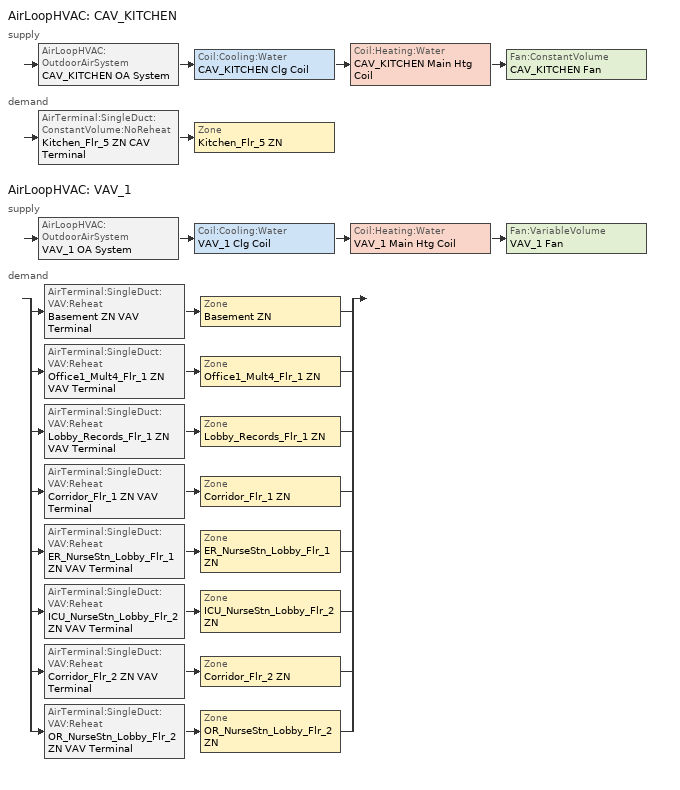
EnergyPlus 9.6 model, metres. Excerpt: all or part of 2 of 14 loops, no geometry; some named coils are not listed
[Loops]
AirLoopHVAC 'CAV_KITCHEN'
 supply: AirLoopHVAC:OutdoorAirSystem 'CAV_KITCHEN OA System' > Coil:Cooling:Water 'CAV_KITCHEN Clg Coil' > Coil:Heating:Water 'CAV_KITCHEN Main Htg Coil' > Fan:ConstantVolume 'CAV_KITCHEN Fan'
 demand: AirTerminal:SingleDuct:ConstantVolume:NoReheat 'Kitchen_Flr_5 ZN CAV Terminal' > Zone 'Kitchen_Flr_5 ZN'
AirLoopHVAC 'VAV_1'
 supply: AirLoopHVAC:OutdoorAirSystem 'VAV_1 OA System' > Coil:Cooling:Water 'VAV_1 Clg Coil' > Coil:Heating:Water 'VAV_1 Main Htg Coil' > Fan:VariableVolume 'VAV_1 Fan'
 demand: split
  | AirTerminal:SingleDuct:VAV:Reheat 'Basement ZN VAV Terminal' > Zone 'Basement ZN'
  | AirTerminal:SingleDuct:VAV:Reheat 'Office1_Mult4_Flr_1 ZN VAV Terminal' > Zone 'Office1_Mult4_Flr_1 ZN'
  | AirTerminal:SingleDuct:VAV:Reheat 'Lobby_Records_Flr_1 ZN VAV Terminal' > Zone 'Lobby_Records_Flr_1 ZN'
  | AirTerminal:SingleDuct:VAV:Reheat 'Corridor_Flr_1 ZN VAV Terminal' > Zone 'Corridor_Flr_1 ZN'
  | AirTerminal:SingleDuct:VAV:Reheat 'ER_NurseStn_Lobby_Flr_1 ZN VAV Terminal' > Zone 'ER_NurseStn_Lobby_Flr_1 ZN'
  | AirTerminal:SingleDuct:VAV:Reheat 'ICU_NurseStn_Lobby_Flr_2 ZN VAV Terminal' > Zone 'ICU_NurseStn_Lobby_Flr_2 ZN'
  | AirTerminal:SingleDuct:VAV:Reheat 'Corridor_Flr_2 ZN VAV Terminal' > Zone 'Corridor_Flr_2 ZN'
  | AirTerminal:SingleDuct:VAV:Reheat 'OR_NurseStn_Lobby_Flr_2 ZN VAV Terminal' > Zone 'OR_NurseStn_Lobby_Flr_2 ZN'
[ZoneControl:Thermostat] Temperature Difference Between Cutout And Setpoint {deltaC}=0
Name | Zone or ZoneList | Control Type Schedule | Control 1
Basement ZN Thermostat | Basement ZN | Basement ZN Thermostat Schedule | Hospital Basement Thermostat 1
Corridor_Flr_1 ZN Thermostat | Corridor_Flr_1 ZN | Corridor_Flr_1 ZN Thermostat Schedule | Hospital Corridor Thermostat 1
Corridor_Flr_2 ZN Thermostat | Corridor_Flr_2 ZN | Corridor_Flr_2 ZN Thermostat Schedule | Hospital Corridor Thermostat 2
ER_NurseStn_Lobby_Flr_1 ZN Thermostat | ER_NurseStn_Lobby_Flr_1 ZN | ER_NurseStn_Lobby_Flr_1 ZN Thermostat Schedule | Hospital ER_NurseStn Thermostat 1
ICU_NurseStn_Lobby_Flr_2 ZN Thermostat | ICU_NurseStn_Lobby_Flr_2 ZN | ICU_NurseStn_Lobby_Flr_2 ZN Thermostat Schedule | Hospital ICU_NurseStn Thermostat 1
Kitchen_Flr_5 ZN Thermostat | Kitchen_Flr_5 ZN | Kitchen_Flr_5 ZN Thermostat Schedule | Hospital Kitchen Thermostat 1
Lobby_Records_Flr_1 ZN Thermostat | Lobby_Records_Flr_1 ZN | Lobby_Records_Flr_1 ZN Thermostat Schedule | Hospital Lobby Thermostat 1
Office1_Mult4_Flr_1 ZN Thermostat | Office1_Mult4_Flr_1 ZN | Office1_Mult4_Flr_1 ZN Thermostat Schedule | Hospital Office Thermostat 2
OR_NurseStn_Lobby_Flr_2 ZN Thermostat | OR_NurseStn_Lobby_Flr_2 ZN | OR_NurseStn_Lobby_Flr_2 ZN Thermostat Schedule | Hospital NurseStn Thermostat 4
[ThermostatSetpoint:DualSetpoint] Heating Setpoint Temperature Schedule=Hospital HTGSETP_SCH; Cooling Setpoint Temperature Schedule=Hospital CLGSETP_SCH
Hospital Basement Thermostat 1; Hospital Corridor Thermostat 1; Hospital Corridor Thermostat 2; Hospital ER_NurseStn Thermostat 1; Hospital ICU_NurseStn Thermostat 1; Hospital Kitchen Thermostat 1; Hospital Lobby Thermostat 1; Hospital Office Thermostat 2; Hospital NurseStn Thermostat 4
[AirTerminal:SingleDuct:VAV:Reheat] Availability Schedule=Always On Discrete; Maximum Air Flow Rate {m3/s}=Autosize; Zone Minimum Air Flow Input Method=Constant; Constant Minimum Air Flow Fraction=0.380862; Fixed Minimum Air Flow Rate {m3/s}=0; Maximum Hot Water or Steam Flow Rate {m3/s}=Autosize; Minimum Hot Water or Steam Flow Rate {m3/s}=0; Convergence Tolerance=0.001; Damper Heating Action=ReverseWithLimits; Maximum Flow per Zone Floor Area During Reheat {m3/s-m2}=Autocalculate; Maximum Flow Fraction During Reheat=0.5; Maximum Reheat Air Temperature {C}=40
Name | Reheat Coil
Basement ZN VAV Terminal | Basement ZN Reheat Coil
Corridor_Flr_1 ZN VAV Terminal | Corridor_Flr_1 ZN Reheat Coil
Corridor_Flr_2 ZN VAV Terminal | Corridor_Flr_2 ZN Reheat Coil
ER_NurseStn_Lobby_Flr_1 ZN VAV Terminal | ER_NurseStn_Lobby_Flr_1 ZN Reheat Coil
ICU_NurseStn_Lobby_Flr_2 ZN VAV Terminal | ICU_NurseStn_Lobby_Flr_2 ZN Reheat Coil
Lobby_Records_Flr_1 ZN VAV Terminal | Lobby_Records_Flr_1 ZN Reheat Coil
Office1_Mult4_Flr_1 ZN VAV Terminal | Office1_Mult4_Flr_1 ZN Reheat Coil
OR_NurseStn_Lobby_Flr_2 ZN VAV Terminal | OR_NurseStn_Lobby_Flr_2 ZN Reheat Coil
[Coil:Heating:Water] Availability Schedule=Always On Discrete; U-Factor Times Area Value {W/K}=Autosize; Maximum Water Flow Rate {m3/s}=Autosize; Performance Input Method=UFactorTimesAreaAndDesignWaterFlowRate; Rated Capacity {W}=Autosize; Rated Inlet Water Temperature {C}=82.2222; Rated Outlet Water Temperature {C}=71.1111; Rated Ratio for Air and Water Convection=0.5
Name | Rated Inlet Air Temperature {C} | Rated Outlet Air Temperature {C}
CAV_KITCHEN Main Htg Coil | 12.8 | 40
VAV_1 Main Htg Coil | 7.22222 | 12.7778
[Zone equipment]
Basement ZN: Basement ZN VAV Terminal
Corridor_Flr_1 ZN: Corridor_Flr_1 ZN VAV Terminal
Corridor_Flr_2 ZN: Corridor_Flr_2 ZN VAV Terminal
ER_NurseStn_Lobby_Flr_1 ZN: ER_NurseStn_Lobby_Flr_1 ZN VAV Terminal
ICU_NurseStn_Lobby_Flr_2 ZN: ICU_NurseStn_Lobby_Flr_2 ZN VAV Terminal
Kitchen_Flr_5 ZN: Kitchen_Flr_5 ZN Exhaust Fan, Kitchen_Flr_5 ZN CAV Terminal
Lobby_Records_Flr_1 ZN: Lobby_Records_Flr_1 ZN VAV Terminal
Office1_Mult4_Flr_1 ZN: Office1_Mult4_Flr_1 ZN VAV Terminal
OR_NurseStn_Lobby_Flr_2 ZN: OR_NurseStn_Lobby_Flr_2 ZN VAV Terminal
[Sizing:Zone] Zone Cooling Design Supply Air Temperature Input Method=SupplyAirTemperature; Zone Cooling Design Supply Air Temperature {C}=12.7778; Zone Cooling Design Supply Air Temperature Difference {deltaC}=11.11; Zone Heating Design Supply Air Temperature Input Method=SupplyAirTemperature; Zone Heating Design Supply Air Temperature {C}=40; Zone Heating Design Supply Air Temperature Difference {deltaC}=11.11; Zone Cooling Design Supply Air Humidity Ratio {kgWater/kgDryAir}=0.0085; Zone Heating Design Supply Air Humidity Ratio {kgWater/kgDryAir}=0.008; Cooling Design Air Flow Method=DesignDayWithLimit; Cooling Design Air Flow Rate {m3/s}=0; Cooling Minimum Air Flow per Zone Floor Area {m3/s-m2}=0.000762; Cooling Minimum Air Flow {m3/s}=0; Cooling Minimum Air Flow Fraction=0; Heating Design Air Flow Method=DesignDay; Heating Design Air Flow Rate {m3/s}=0; Heating Maximum Air Flow per Zone Floor Area {m3/s-m2}=0.002032; Heating Maximum Air Flow {m3/s}=0.141576; Heating Maximum Air Flow Fraction=0.3; Account for Dedicated Outdoor Air System=No
Name | Design Specification Outdoor Air Object | Design Specification Zone Air Distribution Object
Basement ZN | Hospital Basement Ventilation | Basement ZN Design Spec Zone Air Dist
Corridor_Flr_1 ZN | Hospital Corridor Ventilation | Corridor_Flr_1 ZN Design Spec Zone Air Dist
Corridor_Flr_2 ZN | Hospital Corridor Ventilation | Corridor_Flr_2 ZN Design Spec Zone Air Dist
ER_NurseStn_Lobby_Flr_1 ZN | Hospital ER_NurseStn Ventilation | ER_NurseStn_Lobby_Flr_1 ZN Design Spec Zone Air Dist
ICU_NurseStn_Lobby_Flr_2 ZN | Hospital ICU_NurseStn Ventilation | ICU_NurseStn_Lobby_Flr_2 ZN Design Spec Zone Air Dist
Kitchen_Flr_5 ZN | Hospital Kitchen Ventilation
Lobby_Records_Flr_1 ZN | Hospital Lobby Ventilation | Lobby_Records_Flr_1 ZN Design Spec Zone Air Dist
Office1_Mult4_Flr_1 ZN | Hospital Office Ventilation | Office1_Mult4_Flr_1 ZN Design Spec Zone Air Dist
OR_NurseStn_Lobby_Flr_2 ZN | Hospital NurseStn Ventilation | OR_NurseStn_Lobby_Flr_2 ZN Design Spec Zone Air Dist
[DesignSpecification:ZoneAirDistribution] Minimum Zone Ventilation Efficiency=0.6
Basement ZN Design Spec Zone Air Dist; Corridor_Flr_1 ZN Design Spec Zone Air Dist; Corridor_Flr_2 ZN Design Spec Zone Air Dist; ER_NurseStn_Lobby_Flr_1 ZN Design Spec Zone Air Dist; ICU_NurseStn_Lobby_Flr_2 ZN Design Spec Zone Air Dist; Lobby_Records_Flr_1 ZN Design Spec Zone Air Dist; Office1_Mult4_Flr_1 ZN Design Spec Zone Air Dist; OR_NurseStn_Lobby_Flr_2 ZN Design Spec Zone Air Dist
[Controller:MechanicalVentilation] Demand Controlled Ventilation=No; System Outdoor Air Method=ZoneSum
Name | Availability Schedule | Zone or ZoneList Name 1 | Design Specification Outdoor Air Object Name 1 | Design Specification Zone Air Distribution Object Name 1 | Zone or ZoneList Name 2 | Design Specification Outdoor Air Object Name 2 | Design Specification Zone Air Distribution Object Name 2 | Zone or ZoneList Name 3 | Design Specification Outdoor Air Object Name 3 | Design Specification Zone Air Distribution Object Name 3 | Zone or ZoneList Name 4 | Design Specification Outdoor Air Object Name 4 | Design Specification Zone Air Distribution Object Name 4 | Zone or ZoneList Name 5 | Design Specification Outdoor Air Object Name 5 | Design Specification Zone Air Distribution Object Name 5 | Zone or ZoneList Name 6 | Design Specification Outdoor Air Object Name 6 | Design Specification Zone Air Distribution Object Name 6 | Zone or ZoneList Name 7 | Design Specification Outdoor Air Object Name 7 | Design Specification Zone Air Distribution Object Name 7 | Zone or ZoneList Name 8 | Design Specification Outdoor Air Object Name 8 | Design Specification Zone Air Distribution Object Name 8
VAV_1 Vent Controller | Hospital BLDG_OA_FRAC_SCH | Basement ZN | Hospital Basement Ventilation | Basement ZN Design Spec Zone Air Dist | Corridor_Flr_1 ZN | Hospital Corridor Ventilation | Corridor_Flr_1 ZN Design Spec Zone Air Dist | Corridor_Flr_2 ZN | Hospital Corridor Ventilation | Corridor_Flr_2 ZN Design Spec Zone Air Dist | ER_NurseStn_Lobby_Flr_1 ZN | Hospital ER_NurseStn Ventilation | ER_NurseStn_Lobby_Flr_1 ZN Design Spec Zone Air Dist | ICU_NurseStn_Lobby_Flr_2 ZN | Hospital ICU_NurseStn Ventilation | ICU_NurseStn_Lobby_Flr_2 ZN Design Spec Zone Air Dist | Lobby_Records_Flr_1 ZN | Hospital Lobby Ventilation | Lobby_Records_Flr_1 ZN Design Spec Zone Air Dist | Office1_Mult4_Flr_1 ZN | Hospital Office Ventilation | Office1_Mult4_Flr_1 ZN Design Spec Zone Air Dist | OR_NurseStn_Lobby_Flr_2 ZN | Hospital NurseStn Ventilation | OR_NurseStn_Lobby_Flr_2 ZN Design Spec Zone Air Dist
CAV_KITCHEN Vent Controller | Hospital HVACOperationSchd | Kitchen_Flr_5 ZN | Hospital Kitchen Ventilation
[DesignSpecification:OutdoorAir] Outdoor Air Method=Sum; Outdoor Air Flow Air Changes per Hour {1/hr}=0
Name | Outdoor Air Flow per Person {m3/s-person} | Outdoor Air Flow per Zone Floor Area {m3/s-m2} | Outdoor Air Flow per Zone {m3/s}
Hospital Basement Ventilation | 0 | 0.000368275 | 0
Hospital Corridor Ventilation | 0 | 0.0003048 | 0
Hospital ER_NurseStn Ventilation; Hospital ICU_NurseStn Ventilation; Hospital Lobby Ventilation; Hospital NurseStn Ventilation; Hospital Office Ventilation | 0.00235974 | 0.0003048 | 0
Hospital Kitchen Ventilation | 0 | 0 | 3.398
[Fan:ZoneExhaust]
Kitchen_Flr_5 ZN Exhaust Fan: Availability Schedule=Hospital Kitchen_Exhaust_SCH; Fan Total Efficiency=0.16; Pressure Rise {Pa}=125; Maximum Flow Rate {m3/s}=3.39802; System Availability Manager Coupling Mode=Decoupled; Balanced Exhaust Fraction Schedule=Hospital Kitchen Exhaust Fan Balanced Exhaust Fraction Schedule
[AirTerminal:SingleDuct:ConstantVolume:NoReheat]
Kitchen_Flr_5 ZN CAV Terminal: Availability Schedule=Always On Discrete; Maximum Air Flow Rate {m3/s}=AutoSize
[AirLoopHVAC] Design Supply Air Flow Rate {m3/s}=AutoSize; Design Return Air Flow Fraction of Supply Air Flow=1
CAV_KITCHEN; VAV_1
[Sizing:System] Type of Load to Size On=Sensible; Preheat Design Humidity Ratio {kgWater/kgDryAir}=0.008; Precool Design Temperature {C}=12.7778; Precool Design Humidity Ratio {kgWater/kgDryAir}=0.008; Central Cooling Design Supply Air Temperature {C}=12.7778; 100% Outdoor Air in Cooling=No; 100% Outdoor Air in Heating=No; Central Cooling Design Supply Air Humidity Ratio {kgWater/kgDryAir}=0.0085; Central Heating Design Supply Air Humidity Ratio {kgWater/kgDryAir}=0.008; Cooling Supply Air Flow Rate Method=DesignDay; Cooling Supply Air Flow Rate {m3/s}=0; Cooling Supply Air Flow Rate Per Floor Area {m3/s-m2}=0.00996765; Cooling Fraction of Autosized Cooling Supply Air Flow Rate=1; Cooling Supply Air Flow Rate Per Unit Cooling Capacity {m3/s-W}=3.94755e-05; Heating Supply Air Flow Rate Method=DesignDay; Heating Supply Air Flow Rate {m3/s}=0; Heating Supply Air Flow Rate Per Floor Area {m3/s-m2}=0.00996765; Heating Fraction of Autosized Heating Supply Air Flow Rate=1; Heating Fraction of Autosized Cooling Supply Air Flow Rate=1; Heating Supply Air Flow Rate Per Unit Heating Capacity {m3/s-W}=3.15882e-05; System Outdoor Air Method=ZoneSum; Zone Maximum Outdoor Air Fraction=1; Cooling Design Capacity Method=CoolingDesignCapacity; Cooling Design Capacity {W}=Autosize; Cooling Design Capacity Per Floor Area {W/m2}=234.7; Fraction of Autosized Cooling Design Capacity=1; Heating Design Capacity Method=HeatingDesignCapacity; Heating Design Capacity {W}=Autosize; Heating Design Capacity Per Floor Area {W/m2}=157; Fraction of Autosized Heating Design Capacity=1; Central Cooling Capacity Control Method=OnOff; Occupant Diversity=Autosize
Name | Design Outdoor Air Flow Rate {m3/s} | Central Heating Maximum System Air Flow Ratio | Preheat Design Temperature {C} | Central Heating Design Supply Air Temperature {C} | Type of Zone Sum to Use
CAV_KITCHEN | Autosize | 1 | 12.8 | 40 | NonCoincident
VAV_1 | 5.40824 | 0.3 | 7.22222 | 12.7778 | Coincident
[Controller:WaterCoil] Control Variable=Temperature; Actuator Variable=Flow; Maximum Actuated Flow {m3/s}=Autosize; Minimum Actuated Flow {m3/s}=0
Name | Action | Controller Convergence Tolerance {deltaC}
CAV_KITCHEN Clg Coil Controller; VAV_1 Clg Coil Controller | Reverse | Autosize
CAV_KITCHEN Main Htg Coil Controller; VAV_1 Main Htg Coil Controller | Normal | 0.0001
[Controller:OutdoorAir] Maximum Outdoor Air Flow Rate {m3/s}=Autosize; Economizer Control Type=DifferentialDryBulb; Economizer Control Action Type=ModulateFlow; Lockout Type=LockoutWithHeating; Minimum Limit Type=FixedMinimum; High Humidity Control=No; Control High Indoor Humidity Based on Outdoor Humidity Ratio=Yes; Heat Recovery Bypass Control Type=BypassWhenWithinEconomizerLimits
Name | Minimum Outdoor Air Flow Rate {m3/s} | Minimum Outdoor Air Schedule | Minimum Fraction of Outdoor Air Schedule | Mechanical Ventilation Controller
CAV_KITCHEN OA Controller | Autosize | Hospital HVACOperationSchd | Hospital BLDG_OA_FRAC_SCH | CAV_KITCHEN Vent Controller
VAV_1 OA Controller | 0 | Hospital BLDG_OA_FRAC_SCH |  | VAV_1 Vent Controller
[SetpointManager:MixedAir] Control Variable=Temperature
Name | Setpoint Node or NodeList
CAV_KITCHEN Mixed Air Node OS Default SPM | CAV_KITCHEN Mixed Air Node
CAV_KITCHEN Clg Coil Outlet Air Node OS Default SPM | CAV_KITCHEN Clg Coil Outlet Air Node
CAV_KITCHEN Main Htg Coil Outlet Air Node OS Default SPM | CAV_KITCHEN Main Htg Coil Outlet Air Node
VAV_1 Mixed Air Node OS Default SPM | VAV_1 Mixed Air Node
VAV_1 Clg Coil Outlet Air Node OS Default SPM | VAV_1 Clg Coil Outlet Air Node
VAV_1 Main Htg Coil Outlet Air Node OS Default SPM | VAV_1 Main Htg Coil Outlet Air Node
[Coil:Cooling:Water] Availability Schedule=Always On Discrete; Design Water Flow Rate {m3/s}=Autosize; Design Air Flow Rate {m3/s}=Autosize; Design Inlet Water Temperature {C}=Autosize; Design Inlet Air Temperature {C}=Autosize; Design Outlet Air Temperature {C}=Autosize; Design Inlet Air Humidity Ratio {kgWater/kgDryAir}=Autosize; Design Outlet Air Humidity Ratio {kgWater/kgDryAir}=Autosize; Type of Analysis=SimpleAnalysis; Heat Exchanger Configuration=CrossFlow
CAV_KITCHEN Clg Coil; VAV_1 Clg Coil
[Fan:ConstantVolume]
CAV_KITCHEN Fan: Availability Schedule=Hospital HVACOperationSchd; Fan Total Efficiency=0.61425; Pressure Rise {Pa}=1018.77; Maximum Flow Rate {m3/s}=AutoSize; Motor Efficiency=0.945; Motor In Airstream Fraction=1
[SetpointManager:Scheduled]
CAV_KITCHEN Supply Air Setpoint Manager: Control Variable=Temperature; Schedule=Supply Air Temp - 55.0F 7; Setpoint Node or NodeList=CAV_KITCHEN Supply Outlet Node
[Fan:VariableVolume]
VAV_1 Fan: Availability Schedule=Hospital HVACOperationSchd; Fan Total Efficiency=0.61165; Pressure Rise {Pa}=1389.92; Maximum Flow Rate {m3/s}=AutoSize; Fan Power Minimum Flow Rate Input Method=Fraction; Fan Power Minimum Flow Fraction=0.25; Fan Power Minimum Air Flow Rate {m3/s}=0; Motor Efficiency=0.941; Motor In Airstream Fraction=1; Fan Power Coefficient 1=0.04076; Fan Power Coefficient 2=0.0881; Fan Power Coefficient 3=-0.0729; Fan Power Coefficient 4=0.9437; Fan Power Coefficient 5=0
[SetpointManager:OutdoorAirReset]
VAV_1 SAT Reset: Control Variable=Temperature; Setpoint at Outdoor Low Temperature {C}=15.5556; Outdoor Low Temperature {C}=10; Setpoint at Outdoor High Temperature {C}=12.7778; Outdoor High Temperature {C}=21.1111; Setpoint Node or NodeList=VAV_1 Supply Outlet Node
[Refrigeration:System]
RefrSystem - Hospital: Refrigerated Case or Walkin or CaseAndWalkInList=RefrSystem - Hospital Case and Walkin List; Refrigeration Condenser=Refrigeration Condenser Air Cooled 1; Compressor or CompressorList=RefrSystem - Hospital Compressor List; Minimum Condensing Temperature {C}=21; Refrigeration System Working Fluid Type=R404a; Suction Temperature Control Type=ConstantSuctionTemperature; Sum UA Suction Piping {W/K}=0; Suction Piping Zone=Kitchen_Flr_5 ZN; Number of Compressor Stages=1; Intercooler Type=None; Shell-and-Coil Intercooler Effectiveness=0.8
[Refrigeration:CaseAndWalkInList]
RefrSystem - Hospital Case and Walkin List: Case or WalkIn Name 1=Case Hospital; Case or WalkIn Name 2=Walk-In Hospital
[Refrigeration:Case]
Case Hospital: Availability Schedule=Always On Discrete; Zone=Kitchen_Flr_5 ZN; Rated Ambient Temperature {C}=23.8889; Rated Ambient Relative Humidity {percent}=55; Rated Total Cooling Capacity per Unit Length {W/m}=886.5; Rated Latent Heat Ratio=0.08; Rated Runtime Fraction=0.85; Case Length {m}=8.93; Case Operating Temperature {C}=2; Latent Case Credit Curve Type=CaseTemperatureMethod; Latent Case Credit Curve=Refrigeration Case Latent Credit Curve; Standard Case Fan Power per Unit Length {W/m}=67; Operating Case Fan Power per Unit Length {W/m}=67; Standard Case Lighting Power per Unit Length {W/m}=40; Installed Case Lighting Power per Unit Length {W/m}=40; Case Lighting Schedule=Hospital BLDG_LIGHT_SCH; Fraction of Lighting Energy to Case=1; Case Anti-Sweat Heater Power per Unit Length {W/m}=0; Minimum Anti-Sweat Heater Power per Unit Length {W/m}=0; Anti-Sweat Heater Control Type=None; Humidity at Zero Anti-Sweat Heater Energy {percent}=0; Case Height {m}=1.5; Fraction of Anti-Sweat Heater Energy to Case=0.2; Case Defrost Power per Unit Length {W/m}=0; Case Defrost Type=None; Case Defrost Schedule=Refrigeration Defrost Schedule; Case Defrost Drip-Down Schedule=Refrigeration Defrost Schedule 1; Defrost Energy Correction Curve Type=None; Under Case HVAC Return Air Fraction=0.05; Refrigerated Case Restocking Schedule=Hospital Kitchen_Flr_5_Case:2_SELFCONTAINEDDISPLAYCASE_CaseStockingSched; Case Credit Fraction Schedule=Refrigeration Case Credit Schedule; Design Evaporator Temperature or Brine Inlet Temperature {C}=-5.56; Average Refrigerant Charge Inventory {kg/m}=0
[Refrigeration:WalkIn]
Walk-In Hospital: Availability Schedule=Always On Discrete; Rated Coil Cooling Capacity {W}=8059.32; Operating Temperature {C}=-23; Rated Cooling Source Temperature {C}=-28.3333; Rated Total Heating Power {W}=0; Rated Cooling Coil Fan Power {W}=757.62; Rated Circulation Fan Power {W}=0; Rated Total Lighting Power {W}=362.34; Lighting Schedule=Hospital BLDG_LIGHT_SCH; Defrost Type=Electric; Defrost Control Type=TimeSchedule; Defrost Schedule=Refrigeration Defrost Schedule 2; Defrost Drip-Down Schedule=Refrigeration Defrost Schedule 3; Defrost Power {W}=3996.72; Temperature Termination Defrost Fraction to Ice=0.7; Restocking Schedule=Hospital Kitchen_Flr_5_Case:1_WALKINFREEZER_WalkInStockingSched; Average Refrigerant Charge Inventory {kg}=0; Insulated Floor Surface Area {m2}=33.4451; Insulated Floor U-Value {W/m2-K}=0.207; Zone Name 1=Kitchen_Flr_5 ZN; Total Insulated Surface Area Facing Zone 1 {m2}=43.4; Insulated Surface U-Value Facing Zone 1 {W/m2-K}=0.235; Area of Glass Reach In Doors Facing Zone 1 {m2}=0; Height of Glass Reach In Doors Facing Zone 1 {m}=1.5; Glass Reach In Door U Value Facing Zone 1 {W/m2-K}=1.136; Area of Stocking Doors Facing Zone 1 {m2}=2; Height of Stocking Doors Facing Zone 1 {m}=2; Stocking Door U Value Facing Zone 1 {W/m2-K}=0.3785; Stocking Door Opening Schedule Name Facing Zone 1=door_wi_sched; Stocking Door Opening Protection Type Facing Zone 1=StripCurtain
[Refrigeration:Condenser:AirCooled]
Refrigeration Condenser Air Cooled 1: Rated Effective Total Heat Rejection Rate Curve=Curve Linear 1; Rated Subcooling Temperature Difference {deltaC}=0; Condenser Fan Speed Control Type=Fixed; Rated Fan Power {W}=1449.58; Condenser Refrigerant Operating Charge Inventory {kg}=0; Condensate Receiver Refrigerant Inventory {kg}=0; Condensate Piping Refrigerant Inventory {kg}=0
[Refrigeration:CompressorList]
RefrSystem - Hospital Compressor List: Refrigeration Compressor Name 1=Refrigeration Compressor 1; Refrigeration Compressor Name 2=Refrigeration Compressor 2; Refrigeration Compressor Name 3=Refrigeration Compressor 3; Refrigeration Compressor Name 4=Refrigeration Compressor 4; Refrigeration Compressor Name 5=Refrigeration Compressor 5; Refrigeration Compressor Name 6=Refrigeration Compressor 6; Refrigeration Compressor Name 7=Refrigeration Compressor 7; Refrigeration Compressor Name 8=Refrigeration Compressor 8; Refrigeration Compressor Name 9=Refrigeration Compressor 9; Refrigeration Compressor Name 10=Refrigeration Compressor 10; Refrigeration Compressor Name 11=Refrigeration Compressor 11; Refrigeration Compressor Name 12=Refrigeration Compressor 12; Refrigeration Compressor Name 13=Refrigeration Compressor 13; Refrigeration Compressor Name 14=Refrigeration Compressor 14; Refrigeration Compressor Name 15=Refrigeration Compressor 15; Refrigeration Compressor Name 16=Refrigeration Compressor 16; Refrigeration Compressor Name 17=Refrigeration Compressor 17; Refrigeration Compressor Name 18=Refrigeration Compressor 18; Refrigeration Compressor Name 19=Refrigeration Compressor 19; Refrigeration Compressor Name 20=Refrigeration Compressor 20
[Schedule:Compact]
Basement ZN Thermostat Schedule; Corridor_Flr_1 ZN Thermostat Schedule; Corridor_Flr_2 ZN Thermostat Schedule; ER_NurseStn_Lobby_Flr_1 ZN Thermostat Schedule; ICU_NurseStn_Lobby_Flr_2 ZN Thermostat Schedule; Kitchen_Flr_5 ZN Thermostat Schedule; Lobby_Records_Flr_1 ZN Thermostat Schedule; Office1_Mult4_Flr_1 ZN Thermostat Schedule; OR_NurseStn_Lobby_Flr_2 ZN Thermostat Schedule: Through: 12/31, For: AllDays, Until: 24:00, 4
[Schedule:Day:Interval]
Hospital HTGSETP_SCH Default; Hospital HTGSETP_SCH Summer Design Day; Hospital HTGSETP_SCH Winter Design Day: No, 24:00, 21
Hospital CLGSETP_SCH Default; Hospital CLGSETP_SCH Summer Design Day; Hospital CLGSETP_SCH Winter Design Day: No, 24:00, 24
Hospital BLDG_OA_FRAC_SCH Default; Hospital BLDG_LIGHT_SCH Winter Design Day: No, 24:00, 0
Hospital BLDG_OA_FRAC_SCH WntrDsn|SmrDsn|Sat|Wkdy Day; Hospital BLDG_OA_FRAC_SCH Summer Design Day; Hospital BLDG_OA_FRAC_SCH Winter Design Day: No, 06:00, 0, 18:00, 0.25, 24:00, 0
Hospital Kitchen_Exhaust_SCH Default; Hospital Kitchen_Exhaust_SCH Summer Design Day; Hospital Kitchen_Exhaust_SCH Winter Design Day: No, 07:00, 0, 24:00, 1
Hospital Kitchen Exhaust Fan Balanced Exhaust Fraction Schedule Default; Hospital Kitchen Exhaust Fan Balanced Exhaust Fraction Schedule Summer Design Day; Hospital Kitchen Exhaust Fan Balanced Exhaust Fraction Schedule Winter Design Day: No, 07:00, 0, 24:00, 0.4458
Hospital HVACOperationSchd Default; Hospital HVACOperationSchd Summer Design Day; Hospital HVACOperationSchd Winter Design Day; Hospital BLDG_LIGHT_SCH Summer Design Day: No, 24:00, 1
door_wi_sched Default: No, 06:00, 0, 22:00, 0.0625, 24:00, 0
Hospital BLDG_LIGHT_SCH Default: No, 08:00, 0.05, 16:00, 0.1, 24:00, 0.05
Hospital BLDG_LIGHT_SCH Sat Day: No, 07:00, 0.1, 08:00, 0.2, 18:00, 0.4, 24:00, 0.1
Hospital BLDG_LIGHT_SCH Wkdy Day: No, 07:00, 0.1, 08:00, 0.5, 16:00, 0.9, 23:00, 0.3, 24:00, 0.1
Hospital Kitchen_Flr_5_Case:1_WALKINFREEZER_WalkInStockingSched Default: No, 04:00, 0, 05:00, 725, 06:00, 417, 07:00, 290, 24:00, 0
Hospital Kitchen_Flr_5_Case:1_WALKINFREEZER_WalkInStockingSched Summer Design Day; Hospital Kitchen_Flr_5_Case:1_WALKINFREEZER_WalkInStockingSched Winter Design Day; Hospital Kitchen_Flr_5_Case:1_WALKINFREEZER_WalkInStockingSched WntrDsn|SmrDsn|Wknd|Mon|Wed|Thu Day: No, 04:00, 0, 05:00, 125, 06:00, 117, 07:00, 90, 19:00, 0, 20:00, 125, 21:00, 117, 22:00, 90, 24:00, 0
Hospital Kitchen_Flr_5_Case:2_SELFCONTAINEDDISPLAYCASE_CaseStockingSched Default; Hospital Kitchen_Flr_5_Case:2_SELFCONTAINEDDISPLAYCASE_CaseStockingSched Summer Design Day; Hospital Kitchen_Flr_5_Case:2_SELFCONTAINEDDISPLAYCASE_CaseStockingSched Winter Design Day: No, 06:00, 0, 07:00, 50, 09:00, 70, 10:00, 80, 11:00, 70, 13:00, 50, 14:00, 80, 15:00, 90, 16:00, 80, 24:00, 0
Refrigeration Case Credit Schedule Default: No, 07:00, 0.2, 21:00, 0.4, 24:00, 0.2
Refrigeration Defrost Schedule Default; Refrigeration Defrost Schedule Default 1: No, 00:59, 0, 24:00, 0
Refrigeration Defrost Schedule Default 2; Refrigeration Defrost Schedule Default 3: No, 00:59, 1, 10:00, 0, 10:59, 1, 24:00, 0
Supply Air Temp - 55.0F Default 7: No, 24:00, 12.7778
[Schedule:Week:Daily]
Hospital HTGSETP_SCH Week Rule - Jan1-Dec31: Hospital HTGSETP_SCH Default, Hospital HTGSETP_SCH Default, Hospital HTGSETP_SCH Default, Hospital HTGSETP_SCH Default, Hospital HTGSETP_SCH Default, Hospital HTGSETP_SCH Default, Hospital HTGSETP_SCH Default, Hospital HTGSETP_SCH Default, Hospital HTGSETP_SCH Summer Design Day, Hospital HTGSETP_SCH Winter Design Day, Hospital HTGSETP_SCH Default, Hospital HTGSETP_SCH Default
Hospital CLGSETP_SCH Week Rule - Jan1-Dec31: Hospital CLGSETP_SCH Default, Hospital CLGSETP_SCH Default, Hospital CLGSETP_SCH Default, Hospital CLGSETP_SCH Default, Hospital CLGSETP_SCH Default, Hospital CLGSETP_SCH Default, Hospital CLGSETP_SCH Default, Hospital CLGSETP_SCH Default, Hospital CLGSETP_SCH Summer Design Day, Hospital CLGSETP_SCH Winter Design Day, Hospital CLGSETP_SCH Default, Hospital CLGSETP_SCH Default
Hospital BLDG_OA_FRAC_SCH Week Rule - Jan1-Dec31: Hospital BLDG_OA_FRAC_SCH Default, Hospital BLDG_OA_FRAC_SCH WntrDsn|SmrDsn|Sat|Wkdy Day, Hospital BLDG_OA_FRAC_SCH WntrDsn|SmrDsn|Sat|Wkdy Day, Hospital BLDG_OA_FRAC_SCH WntrDsn|SmrDsn|Sat|Wkdy Day, Hospital BLDG_OA_FRAC_SCH WntrDsn|SmrDsn|Sat|Wkdy Day, Hospital BLDG_OA_FRAC_SCH WntrDsn|SmrDsn|Sat|Wkdy Day, Hospital BLDG_OA_FRAC_SCH WntrDsn|SmrDsn|Sat|Wkdy Day, Hospital BLDG_OA_FRAC_SCH Default, Hospital BLDG_OA_FRAC_SCH Summer Design Day, Hospital BLDG_OA_FRAC_SCH Winter Design Day, Hospital BLDG_OA_FRAC_SCH Default, Hospital BLDG_OA_FRAC_SCH Default
Hospital Kitchen_Exhaust_SCH Week Rule - Jan1-Dec31: Hospital Kitchen_Exhaust_SCH Default, Hospital Kitchen_Exhaust_SCH Default, Hospital Kitchen_Exhaust_SCH Default, Hospital Kitchen_Exhaust_SCH Default, Hospital Kitchen_Exhaust_SCH Default, Hospital Kitchen_Exhaust_SCH Default, Hospital Kitchen_Exhaust_SCH Default, Hospital Kitchen_Exhaust_SCH Default, Hospital Kitchen_Exhaust_SCH Summer Design Day, Hospital Kitchen_Exhaust_SCH Winter Design Day, Hospital Kitchen_Exhaust_SCH Default, Hospital Kitchen_Exhaust_SCH Default
Hospital Kitchen Exhaust Fan Balanced Exhaust Fraction Schedule Week Rule - Jan1-Dec31: Hospital Kitchen Exhaust Fan Balanced Exhaust Fraction Schedule Default, Hospital Kitchen Exhaust Fan Balanced Exhaust Fraction Schedule Default, Hospital Kitchen Exhaust Fan Balanced Exhaust Fraction Schedule Default, Hospital Kitchen Exhaust Fan Balanced Exhaust Fraction Schedule Default, Hospital Kitchen Exhaust Fan Balanced Exhaust Fraction Schedule Default, Hospital Kitchen Exhaust Fan Balanced Exhaust Fraction Schedule Default, Hospital Kitchen Exhaust Fan Balanced Exhaust Fraction Schedule Default, Hospital Kitchen Exhaust Fan Balanced Exhaust Fraction Schedule Default, Hospital Kitchen Exhaust Fan Balanced Exhaust Fraction Schedule Summer Design Day, Hospital Kitchen Exhaust Fan Balanced Exhaust Fraction Schedule Winter Design Day, Hospital Kitchen Exhaust Fan Balanced Exhaust Fraction Schedule Default, Hospital Kitchen Exhaust Fan Balanced Exhaust Fraction Schedule Default
Hospital HVACOperationSchd Week Rule - Jan1-Dec31: Hospital HVACOperationSchd Default, Hospital HVACOperationSchd Default, Hospital HVACOperationSchd Default, Hospital HVACOperationSchd Default, Hospital HVACOperationSchd Default, Hospital HVACOperationSchd Default, Hospital HVACOperationSchd Default, Hospital HVACOperationSchd Default, Hospital HVACOperationSchd Summer Design Day, Hospital HVACOperationSchd Winter Design Day, Hospital HVACOperationSchd Default, Hospital HVACOperationSchd Default
door_wi_sched Week Rule - Jan1-Dec31: door_wi_sched Default, door_wi_sched Default, door_wi_sched Default, door_wi_sched Default, door_wi_sched Default, door_wi_sched Default, door_wi_sched Default, door_wi_sched Default, door_wi_sched Default, door_wi_sched Default, door_wi_sched Default, door_wi_sched Default
Hospital BLDG_LIGHT_SCH Week Rule - Jan1-Dec31: Hospital BLDG_LIGHT_SCH Default, Hospital BLDG_LIGHT_SCH Wkdy Day, Hospital BLDG_LIGHT_SCH Wkdy Day, Hospital BLDG_LIGHT_SCH Wkdy Day, Hospital BLDG_LIGHT_SCH Wkdy Day, Hospital BLDG_LIGHT_SCH Wkdy Day, Hospital BLDG_LIGHT_SCH Sat Day, Hospital BLDG_LIGHT_SCH Default, Hospital BLDG_LIGHT_SCH Summer Design Day, Hospital BLDG_LIGHT_SCH Winter Design Day, Hospital BLDG_LIGHT_SCH Default, Hospital BLDG_LIGHT_SCH Default
Hospital Kitchen_Flr_5_Case:1_WALKINFREEZER_WalkInStockingSched Week Rule - Jan1-Dec31: Hospital Kitchen_Flr_5_Case:1_WALKINFREEZER_WalkInStockingSched WntrDsn|SmrDsn|Wknd|Mon|Wed|Thu Day, Hospital Kitchen_Flr_5_Case:1_WALKINFREEZER_WalkInStockingSched WntrDsn|SmrDsn|Wknd|Mon|Wed|Thu Day, Hospital Kitchen_Flr_5_Case:1_WALKINFREEZER_WalkInStockingSched Default, Hospital Kitchen_Flr_5_Case:1_WALKINFREEZER_WalkInStockingSched WntrDsn|SmrDsn|Wknd|Mon|Wed|Thu Day, Hospital Kitchen_Flr_5_Case:1_WALKINFREEZER_WalkInStockingSched WntrDsn|SmrDsn|Wknd|Mon|Wed|Thu Day, Hospital Kitchen_Flr_5_Case:1_WALKINFREEZER_WalkInStockingSched Default, Hospital Kitchen_Flr_5_Case:1_WALKINFREEZER_WalkInStockingSched WntrDsn|SmrDsn|Wknd|Mon|Wed|Thu Day, Hospital Kitchen_Flr_5_Case:1_WALKINFREEZER_WalkInStockingSched Default, Hospital Kitchen_Flr_5_Case:1_WALKINFREEZER_WalkInStockingSched Summer Design Day, Hospital Kitchen_Flr_5_Case:1_WALKINFREEZER_WalkInStockingSched Winter Design Day, Hospital Kitchen_Flr_5_Case:1_WALKINFREEZER_WalkInStockingSched Default, Hospital Kitchen_Flr_5_Case:1_WALKINFREEZER_WalkInStockingSched Default
Hospital Kitchen_Flr_5_Case:2_SELFCONTAINEDDISPLAYCASE_CaseStockingSched Week Rule - Jan1-Dec31: Hospital Kitchen_Flr_5_Case:2_SELFCONTAINEDDISPLAYCASE_CaseStockingSched Default, Hospital Kitchen_Flr_5_Case:2_SELFCONTAINEDDISPLAYCASE_CaseStockingSched Default, Hospital Kitchen_Flr_5_Case:2_SELFCONTAINEDDISPLAYCASE_CaseStockingSched Default, Hospital Kitchen_Flr_5_Case:2_SELFCONTAINEDDISPLAYCASE_CaseStockingSched Default, Hospital Kitchen_Flr_5_Case:2_SELFCONTAINEDDISPLAYCASE_CaseStockingSched Default, Hospital Kitchen_Flr_5_Case:2_SELFCONTAINEDDISPLAYCASE_CaseStockingSched Default, Hospital Kitchen_Flr_5_Case:2_SELFCONTAINEDDISPLAYCASE_CaseStockingSched Default, Hospital Kitchen_Flr_5_Case:2_SELFCONTAINEDDISPLAYCASE_CaseStockingSched Default, Hospital Kitchen_Flr_5_Case:2_SELFCONTAINEDDISPLAYCASE_CaseStockingSched Summer Design Day, Hospital Kitchen_Flr_5_Case:2_SELFCONTAINEDDISPLAYCASE_CaseStockingSched Winter Design Day, Hospital Kitchen_Flr_5_Case:2_SELFCONTAINEDDISPLAYCASE_CaseStockingSched Default, Hospital Kitchen_Flr_5_Case:2_SELFCONTAINEDDISPLAYCASE_CaseStockingSched Default
Refrigeration Case Credit Schedule Week Rule - Jan1-Dec31: Refrigeration Case Credit Schedule Default, Refrigeration Case Credit Schedule Default, Refrigeration Case Credit Schedule Default, Refrigeration Case Credit Schedule Default, Refrigeration Case Credit Schedule Default, Refrigeration Case Credit Schedule Default, Refrigeration Case Credit Schedule Default, Refrigeration Case Credit Schedule Default, Refrigeration Case Credit Schedule Default, Refrigeration Case Credit Schedule Default, Refrigeration Case Credit Schedule Default, Refrigeration Case Credit Schedule Default
Refrigeration Defrost Schedule Week Rule - Jan1-Dec31: Refrigeration Defrost Schedule Default, Refrigeration Defrost Schedule Default, Refrigeration Defrost Schedule Default, Refrigeration Defrost Schedule Default, Refrigeration Defrost Schedule Default, Refrigeration Defrost Schedule Default, Refrigeration Defrost Schedule Default, Refrigeration Defrost Schedule Default, Refrigeration Defrost Schedule Default, Refrigeration Defrost Schedule Default, Refrigeration Defrost Schedule Default, Refrigeration Defrost Schedule Default
Refrigeration Defrost Schedule 1 Week Rule - Jan1-Dec31: Refrigeration Defrost Schedule Default 1, Refrigeration Defrost Schedule Default 1, Refrigeration Defrost Schedule Default 1, Refrigeration Defrost Schedule Default 1, Refrigeration Defrost Schedule Default 1, Refrigeration Defrost Schedule Default 1, Refrigeration Defrost Schedule Default 1, Refrigeration Defrost Schedule Default 1, Refrigeration Defrost Schedule Default 1, Refrigeration Defrost Schedule Default 1, Refrigeration Defrost Schedule Default 1, Refrigeration Defrost Schedule Default 1
Refrigeration Defrost Schedule 2 Week Rule - Jan1-Dec31: Refrigeration Defrost Schedule Default 2, Refrigeration Defrost Schedule Default 2, Refrigeration Defrost Schedule Default 2, Refrigeration Defrost Schedule Default 2, Refrigeration Defrost Schedule Default 2, Refrigeration Defrost Schedule Default 2, Refrigeration Defrost Schedule Default 2, Refrigeration Defrost Schedule Default 2, Refrigeration Defrost Schedule Default 2, Refrigeration Defrost Schedule Default 2, Refrigeration Defrost Schedule Default 2, Refrigeration Defrost Schedule Default 2
Refrigeration Defrost Schedule 3 Week Rule - Jan1-Dec31: Refrigeration Defrost Schedule Default 3, Refrigeration Defrost Schedule Default 3, Refrigeration Defrost Schedule Default 3, Refrigeration Defrost Schedule Default 3, Refrigeration Defrost Schedule Default 3, Refrigeration Defrost Schedule Default 3, Refrigeration Defrost Schedule Default 3, Refrigeration Defrost Schedule Default 3, Refrigeration Defrost Schedule Default 3, Refrigeration Defrost Schedule Default 3, Refrigeration Defrost Schedule Default 3, Refrigeration Defrost Schedule Default 3
Supply Air Temp - 55.0F 7 Week Rule - Jan1-Dec31: Supply Air Temp - 55.0F Default 7, Supply Air Temp - 55.0F Default 7, Supply Air Temp - 55.0F Default 7, Supply Air Temp - 55.0F Default 7, Supply Air Temp - 55.0F Default 7, Supply Air Temp - 55.0F Default 7, Supply Air Temp - 55.0F Default 7, Supply Air Temp - 55.0F Default 7, Supply Air Temp - 55.0F Default 7, Supply Air Temp - 55.0F Default 7, Supply Air Temp - 55.0F Default 7, Supply Air Temp - 55.0F Default 7
[Schedule:Year]
Hospital HTGSETP_SCH: Hospital HTGSETP_SCH Week Rule - Jan1-Dec31, 1, 1, 12, 31
Hospital CLGSETP_SCH: Hospital CLGSETP_SCH Week Rule - Jan1-Dec31, 1, 1, 12, 31
Hospital BLDG_OA_FRAC_SCH: Hospital BLDG_OA_FRAC_SCH Week Rule - Jan1-Dec31, 1, 1, 12, 31
Hospital Kitchen_Exhaust_SCH: Hospital Kitchen_Exhaust_SCH Week Rule - Jan1-Dec31, 1, 1, 12, 31
Hospital Kitchen Exhaust Fan Balanced Exhaust Fraction Schedule: Hospital Kitchen Exhaust Fan Balanced Exhaust Fraction Schedule Week Rule - Jan1-Dec31, 1, 1, 12, 31
Hospital HVACOperationSchd: Hospital HVACOperationSchd Week Rule - Jan1-Dec31, 1, 1, 12, 31
door_wi_sched: door_wi_sched Week Rule - Jan1-Dec31, 1, 1, 12, 31
Hospital BLDG_LIGHT_SCH: Hospital BLDG_LIGHT_SCH Week Rule - Jan1-Dec31, 1, 1, 12, 31
Hospital Kitchen_Flr_5_Case:1_WALKINFREEZER_WalkInStockingSched: Hospital Kitchen_Flr_5_Case:1_WALKINFREEZER_WalkInStockingSched Week Rule - Jan1-Dec31, 1, 1, 12, 31
Hospital Kitchen_Flr_5_Case:2_SELFCONTAINEDDISPLAYCASE_CaseStockingSched: Hospital Kitchen_Flr_5_Case:2_SELFCONTAINEDDISPLAYCASE_CaseStockingSched Week Rule - Jan1-Dec31, 1, 1, 12, 31
Refrigeration Case Credit Schedule: Refrigeration Case Credit Schedule Week Rule - Jan1-Dec31, 1, 1, 12, 31
Refrigeration Defrost Schedule: Refrigeration Defrost Schedule Week Rule - Jan1-Dec31, 1, 1, 12, 31
Refrigeration Defrost Schedule 1: Refrigeration Defrost Schedule 1 Week Rule - Jan1-Dec31, 1, 1, 12, 31
Refrigeration Defrost Schedule 2: Refrigeration Defrost Schedule 2 Week Rule - Jan1-Dec31, 1, 1, 12, 31
Refrigeration Defrost Schedule 3: Refrigeration Defrost Schedule 3 Week Rule - Jan1-Dec31, 1, 1, 12, 31
Supply Air Temp - 55.0F 7: Supply Air Temp - 55.0F 7 Week Rule - Jan1-Dec31, 1, 1, 12, 31
[Schedule:Constant]
Always On Discrete: Hourly Value=1
[Curve:Cubic]
Refrigeration Case Latent Credit Curve: Coefficient1 Constant=0.0265263; Coefficient2 x=0.00107803; Coefficient3 x**2=6.02558e-05; Coefficient4 x**3=1.23732e-06; Minimum Value of x {BasedOnField A2}=-35; Maximum Value of x {BasedOnField A2}=20
[Curve:Linear]
Curve Linear 1: Coefficient1 Constant=0; Coefficient2 x=3055.46; Minimum Value of x {BasedOnField A2}=1.4; Maximum Value of x {BasedOnField A2}=33.3
